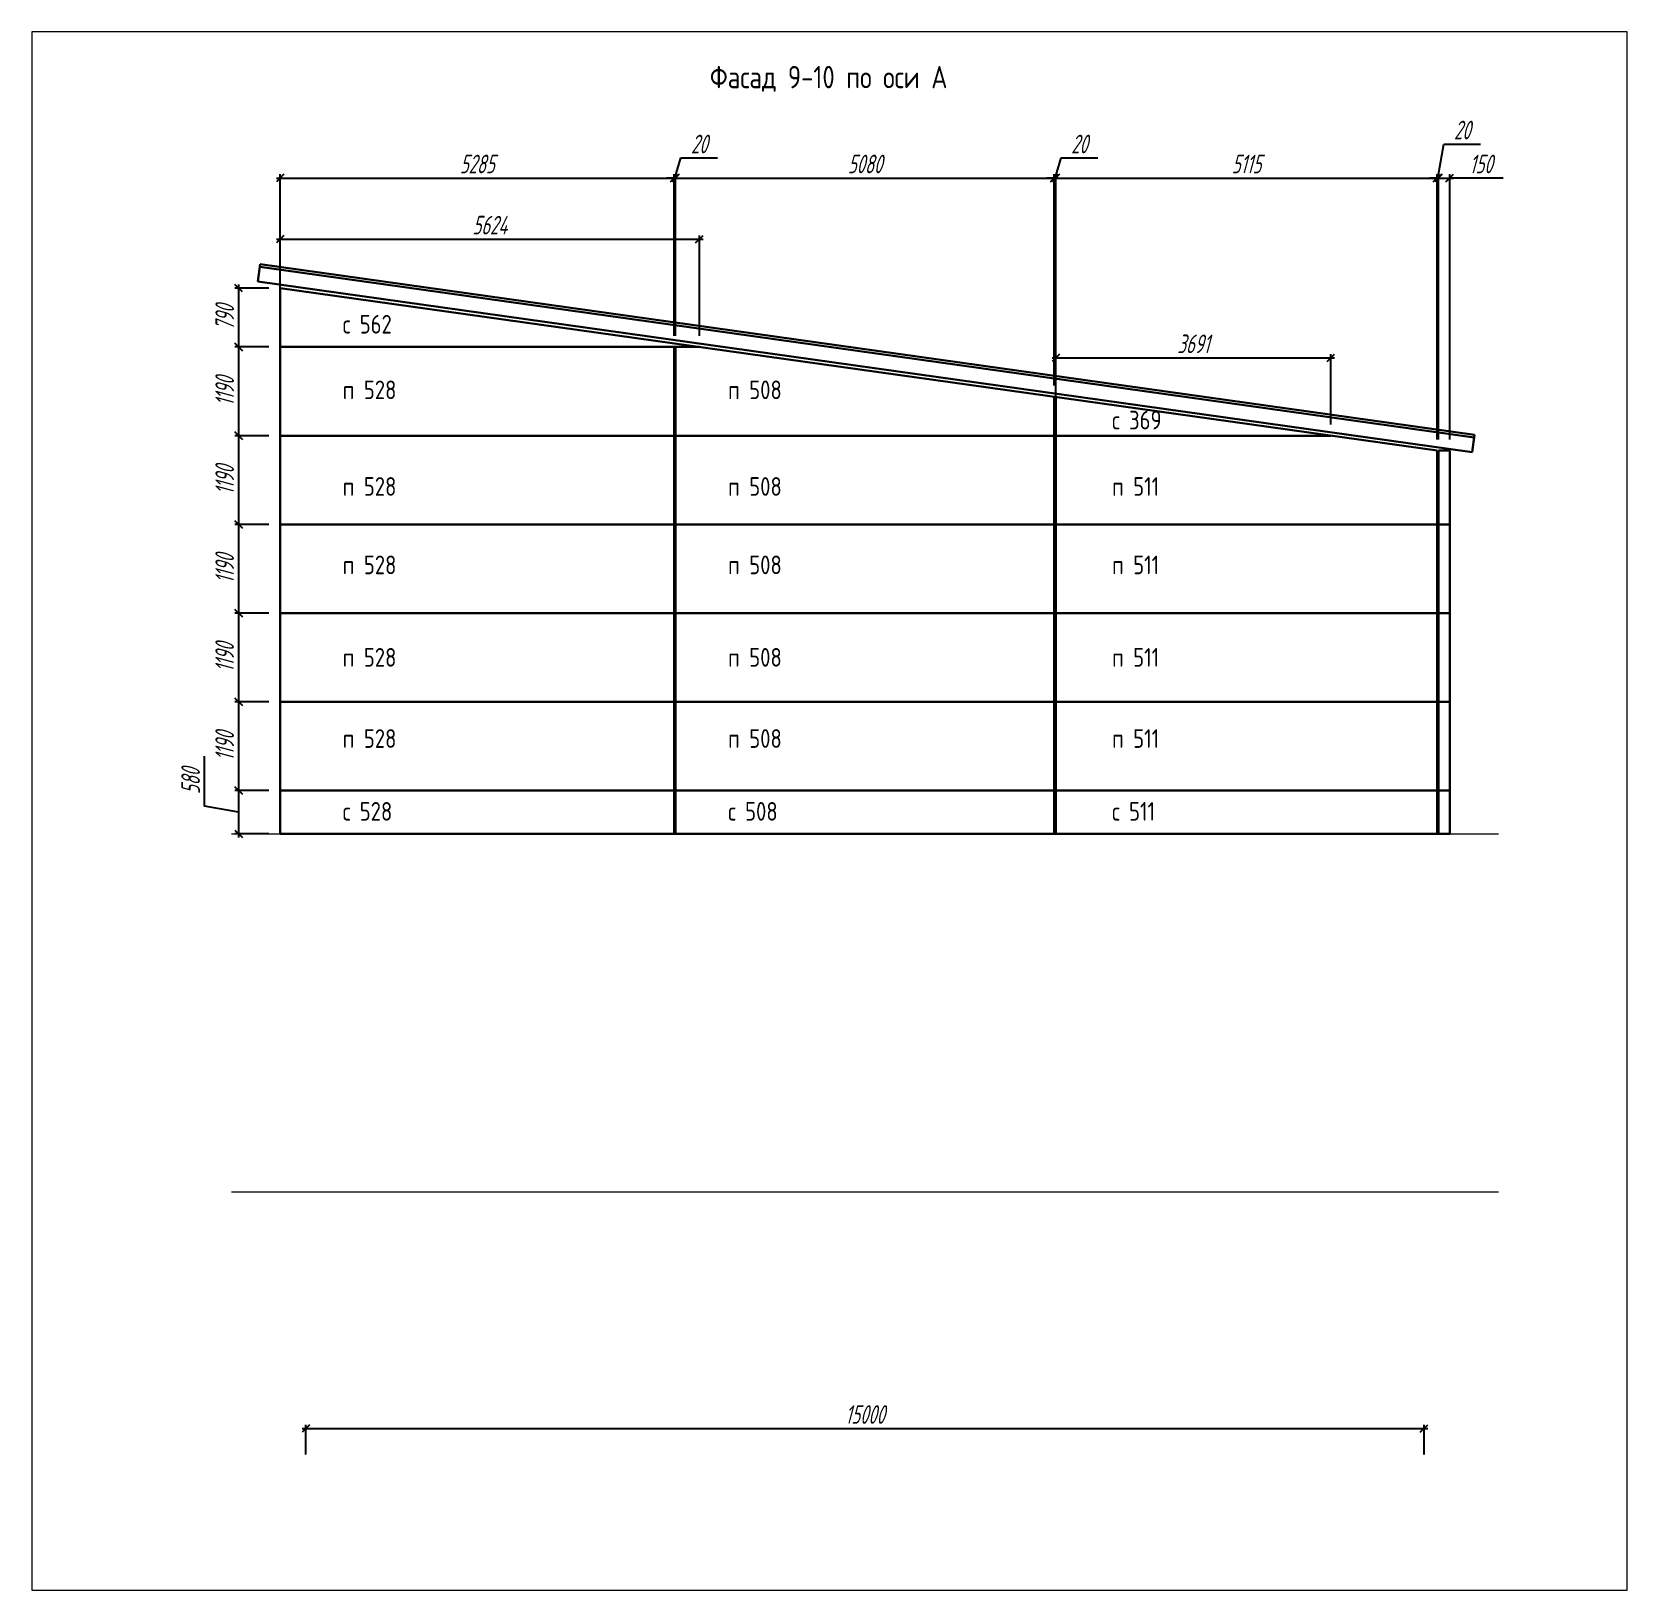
# Paper-space layout 'Лист4' of a CAD drawing. Header units: millimetres. Extents: x 107 to 321, y 74 to 283.
# The model-space entities are those that its viewports show. They can reach past a viewport. Long polylines and large blocks are cut down to what shows.
import ezdxf

# ---------------------------------------------------------------- set-up
doc = ezdxf.new("R2010")
doc.units = ezdxf.units.MM
for name, color, linetype, lineweight in [('_Оси', 90, 'Continuous', 13), ('_Размеры', 120, 'Continuous', 13), ('_Сендвичи', 230, 'Continuous', 30), ('_Сендвичи кровля', 5, 'Continuous', 30), ('_Текст', 141, 'Continuous', 20), ('выноска', 7, 'Continuous', 13), ('Нумерация', 91, 'Continuous', 30), ('Нумерация 1000', 50, 'Continuous', 35), ('тонкие', 221, 'Continuous', 13)]:
    doc.layers.add(name, color=color, linetype=linetype, lineweight=lineweight)
doc.styles.add('Museo sans', font='CS_Gost2304.shx')
doc.styles.add('СПДС_размеры', font='spdswin.shx', dxfattribs={"width": 0.8, "oblique": 15})
doc.dimstyles.new('СПДС', dxfattribs={"dimtxt": 2.5, "dimasz": 1, "dimexe": 0.5, "dimexo": 1.5, "dimtad": 1, "dimdec": 0, "dimtxsty": 'СПДС_размеры', "dimblk": 'OBLIQUE', "dimcen": 2.5, "dimdle": 0.5, "dimadec": 8, "dimazin": 0, "dimtfac": 1, "dimtdec": 0, "dimtix": 1, "dimtmove": 0, "dimatfit": 3, "dimfxl": 1, "dimarcsym": 0})

# ---------------------------------------------------------------- blocks, each defined once
blk = doc.blocks.new('_Oblique')
at = {"layer": 'выноска', "color": 0, "lineweight": -2}
blk.add_line((-0.5, -0.5), (0.5, 0.5), dxfattribs=at)
blk = doc.blocks.new('*D422')
at = {"layer": '_Оси', "color": 0, "lineweight": -2, "transparency": 16777216}
for p, q in [((-18574, -138606), (-18574, -138206)), ((-3574, -138606), (-3574, -138206)), ((-18624, -138256), (-3524, -138256))]:
    blk.add_line(p, q, dxfattribs=at)
at = {"layer": 'Defpoints', "color": 0, "transparency": 16777216}
for p in [(-3574, -138256), (-18574, -138756), (-3574, -138756)]:
    blk.add_point(p, dxfattribs=at)
at = {"layer": '_Оси', "color": 0, "lineweight": -2, "transparency": 16777216, "xscale": 100, "yscale": 100, "zscale": 100, "rotation": 180}
blk.add_blockref('_Oblique', (-18574, -138256), dxfattribs=at)
at = {"layer": '_Оси', "color": 0, "lineweight": -2, "transparency": 16777216, "xscale": 100, "yscale": 100, "zscale": 100}
blk.add_blockref('_Oblique', (-3574, -138256), dxfattribs=at)
at = {"layer": '_Оси', "color": 0, "lineweight": 25, "transparency": 16777216, "insert": (-11074, -138069), "char_height": 250, "attachment_point": 5, "style": 'СПДС_размеры'}
blk.add_mtext('15000', dxfattribs=at)
blk = doc.blocks.new('*D423')
at = {"layer": '_Размеры', "color": 0, "lineweight": -2, "ltscale": 100, "transparency": 16777216}
for p, q in [((-18969, -122304), (-13245, -122304)), ((-18919, -123600), (-18919, -122254)), ((-13295, -123600), (-13295, -122254))]:
    blk.add_line(p, q, dxfattribs=at)
at = {"layer": 'Defpoints', "color": 0, "ltscale": 100, "transparency": 16777216}
for p in [(-13295, -122304), (-18919, -123750), (-13295, -123750)]:
    blk.add_point(p, dxfattribs=at)
at = {"layer": '_Размеры', "color": 0, "lineweight": -2, "ltscale": 100, "transparency": 16777216, "xscale": 100, "yscale": 100, "zscale": 100, "rotation": 180}
blk.add_blockref('_Oblique', (-18919, -122304), dxfattribs=at)
at = {"layer": '_Размеры', "color": 0, "lineweight": -2, "ltscale": 100, "transparency": 16777216, "xscale": 100, "yscale": 100, "zscale": 100}
blk.add_blockref('_Oblique', (-13295, -122304), dxfattribs=at)
at = {"layer": '_Размеры', "color": 0, "ltscale": 100, "transparency": 16777216, "insert": (-16107, -122116), "char_height": 250, "attachment_point": 5, "style": 'СПДС_размеры'}
blk.add_mtext('5624', dxfattribs=at)
blk = doc.blocks.new('*D424')
at = {"layer": '_Размеры', "color": 0, "lineweight": -2, "ltscale": 100, "transparency": 16777216}
for p, q in [((-8564, -123896), (-4773, -123896)), ((-8514, -124790), (-8514, -123846)), ((-4823, -124790), (-4823, -123846))]:
    blk.add_line(p, q, dxfattribs=at)
at = {"layer": 'Defpoints', "color": 0, "ltscale": 100, "transparency": 16777216}
for p in [(-4823, -123896), (-8514, -124940), (-4823, -124940)]:
    blk.add_point(p, dxfattribs=at)
at = {"layer": '_Размеры', "color": 0, "lineweight": -2, "ltscale": 100, "transparency": 16777216, "xscale": 100, "yscale": 100, "zscale": 100, "rotation": 180}
blk.add_blockref('_Oblique', (-8514, -123896), dxfattribs=at)
at = {"layer": '_Размеры', "color": 0, "lineweight": -2, "ltscale": 100, "transparency": 16777216, "xscale": 100, "yscale": 100, "zscale": 100}
blk.add_blockref('_Oblique', (-4823, -123896), dxfattribs=at)
at = {"layer": '_Размеры', "color": 0, "ltscale": 100, "transparency": 16777216, "insert": (-6668, -123708), "char_height": 250, "attachment_point": 5, "style": 'СПДС_размеры'}
blk.add_mtext('3691', dxfattribs=at)
blk = doc.blocks.new('*D425')
at = {"layer": '_Размеры', "color": 0, "lineweight": -2, "ltscale": 100, "transparency": 16777216}
for p, q in [((-18969, -121484), (-13584, -121484)), ((-18919, -122810), (-18919, -121434)), ((-13634, -123600), (-13634, -121434))]:
    blk.add_line(p, q, dxfattribs=at)
at = {"layer": 'Defpoints', "color": 0, "ltscale": 100, "transparency": 16777216}
for p in [(-13634, -121484), (-18919, -122960), (-13634, -123750)]:
    blk.add_point(p, dxfattribs=at)
at = {"layer": '_Размеры', "color": 0, "lineweight": -2, "ltscale": 100, "transparency": 16777216, "xscale": 100, "yscale": 100, "zscale": 100, "rotation": 180}
blk.add_blockref('_Oblique', (-18919, -121484), dxfattribs=at)
at = {"layer": '_Размеры', "color": 0, "lineweight": -2, "ltscale": 100, "transparency": 16777216, "xscale": 100, "yscale": 100, "zscale": 100}
blk.add_blockref('_Oblique', (-13634, -121484), dxfattribs=at)
at = {"layer": '_Размеры', "color": 0, "ltscale": 100, "transparency": 16777216, "insert": (-16276, -121296), "char_height": 250, "attachment_point": 5, "style": 'СПДС_размеры'}
blk.add_mtext('5285', dxfattribs=at)
blk = doc.blocks.new('*D426')
at = {"layer": '_Размеры', "color": 0, "lineweight": -2, "ltscale": 100, "transparency": 16777216}
for p, q in [((-13624, -121484), (-13543, -121215)), ((-13543, -121215), (-13050, -121215)), ((-13634, -121484), (-13734, -121484)), ((-13634, -123600), (-13634, -121434)), ((-13634, -121484), (-13614, -121484)), ((-13634, -121484), (-13614, -121484)), ((-13614, -123600), (-13614, -121434)), ((-13614, -121484), (-13514, -121484))]:
    blk.add_line(p, q, dxfattribs=at)
at = {"layer": 'Defpoints', "color": 0, "ltscale": 100, "transparency": 16777216}
for p in [(-13614, -121484), (-13634, -123750), (-13614, -123750)]:
    blk.add_point(p, dxfattribs=at)
at = {"layer": '_Размеры', "color": 0, "lineweight": -2, "ltscale": 100, "transparency": 16777216, "xscale": 100, "yscale": 100, "zscale": 100}
blk.add_blockref('_Oblique', (-13634, -121484), dxfattribs=at)
at = {"layer": '_Размеры', "color": 0, "lineweight": -2, "ltscale": 100, "transparency": 16777216, "xscale": 100, "yscale": 100, "zscale": 100, "rotation": 180}
blk.add_blockref('_Oblique', (-13614, -121484), dxfattribs=at)
at = {"layer": '_Размеры', "color": 0, "ltscale": 100, "transparency": 16777216, "insert": (-13297, -121028), "char_height": 250, "attachment_point": 5, "style": 'СПДС_размеры'}
blk.add_mtext('20', dxfattribs=at)
blk = doc.blocks.new('*D427')
at = {"layer": '_Размеры', "color": 0, "lineweight": -2, "ltscale": 100, "transparency": 16777216}
for p, q in [((-13664, -121484), (-8484, -121484)), ((-13614, -123600), (-13614, -121434)), ((-8534, -124269), (-8534, -121434))]:
    blk.add_line(p, q, dxfattribs=at)
at = {"layer": 'Defpoints', "color": 0, "ltscale": 100, "transparency": 16777216}
for p in [(-8534, -121484), (-13614, -123750), (-8534, -124419)]:
    blk.add_point(p, dxfattribs=at)
at = {"layer": '_Размеры', "color": 0, "lineweight": -2, "ltscale": 100, "transparency": 16777216, "xscale": 100, "yscale": 100, "zscale": 100, "rotation": 180}
blk.add_blockref('_Oblique', (-13614, -121484), dxfattribs=at)
at = {"layer": '_Размеры', "color": 0, "lineweight": -2, "ltscale": 100, "transparency": 16777216, "xscale": 100, "yscale": 100, "zscale": 100}
blk.add_blockref('_Oblique', (-8534, -121484), dxfattribs=at)
at = {"layer": '_Размеры', "color": 0, "ltscale": 100, "transparency": 16777216, "insert": (-11074, -121296), "char_height": 250, "attachment_point": 5, "style": 'СПДС_размеры'}
blk.add_mtext('5080', dxfattribs=at)
blk = doc.blocks.new('*D428')
at = {"layer": '_Размеры', "color": 0, "lineweight": -2, "ltscale": 100, "transparency": 16777216}
for p, q in [((-8524, -121484), (-8443, -121215)), ((-8443, -121215), (-7950, -121215)), ((-8534, -121484), (-8634, -121484)), ((-8534, -124269), (-8534, -121434)), ((-8534, -121484), (-8514, -121484)), ((-8534, -121484), (-8514, -121484)), ((-8514, -124272), (-8514, -121434)), ((-8514, -121484), (-8414, -121484))]:
    blk.add_line(p, q, dxfattribs=at)
at = {"layer": 'Defpoints', "color": 0, "ltscale": 100, "transparency": 16777216}
for p in [(-8514, -121484), (-8534, -124419), (-8514, -124422)]:
    blk.add_point(p, dxfattribs=at)
at = {"layer": '_Размеры', "color": 0, "lineweight": -2, "ltscale": 100, "transparency": 16777216, "xscale": 100, "yscale": 100, "zscale": 100}
blk.add_blockref('_Oblique', (-8534, -121484), dxfattribs=at)
at = {"layer": '_Размеры', "color": 0, "lineweight": -2, "ltscale": 100, "transparency": 16777216, "xscale": 100, "yscale": 100, "zscale": 100, "rotation": 180}
blk.add_blockref('_Oblique', (-8514, -121484), dxfattribs=at)
at = {"layer": '_Размеры', "color": 0, "ltscale": 100, "transparency": 16777216, "insert": (-8197, -121028), "char_height": 250, "attachment_point": 5, "style": 'СПДС_размеры'}
blk.add_mtext('20', dxfattribs=at)
blk = doc.blocks.new('*D429')
at = {"layer": '_Размеры', "color": 0, "lineweight": -2, "ltscale": 100, "transparency": 16777216}
for p, q in [((-8564, -121484), (-3349, -121484)), ((-8514, -124272), (-8514, -121434)), ((-3399, -124990), (-3399, -121434))]:
    blk.add_line(p, q, dxfattribs=at)
at = {"layer": 'Defpoints', "color": 0, "ltscale": 100, "transparency": 16777216}
for p in [(-3399, -121484), (-8514, -124422), (-3399, -125140)]:
    blk.add_point(p, dxfattribs=at)
at = {"layer": '_Размеры', "color": 0, "lineweight": -2, "ltscale": 100, "transparency": 16777216, "xscale": 100, "yscale": 100, "zscale": 100, "rotation": 180}
blk.add_blockref('_Oblique', (-8514, -121484), dxfattribs=at)
at = {"layer": '_Размеры', "color": 0, "lineweight": -2, "ltscale": 100, "transparency": 16777216, "xscale": 100, "yscale": 100, "zscale": 100}
blk.add_blockref('_Oblique', (-3399, -121484), dxfattribs=at)
at = {"layer": '_Размеры', "color": 0, "ltscale": 100, "transparency": 16777216, "insert": (-5956, -121296), "char_height": 250, "attachment_point": 5, "style": 'СПДС_размеры'}
blk.add_mtext('5115', dxfattribs=at)
blk = doc.blocks.new('*D430')
at = {"layer": '_Размеры', "color": 0, "lineweight": -2, "ltscale": 100, "transparency": 16777216}
for p, q in [((-3389, -121484), (-3308, -121028)), ((-3308, -121028), (-2815, -121028)), ((-3399, -121484), (-3499, -121484)), ((-3399, -124990), (-3399, -121434)), ((-3399, -121484), (-3379, -121484)), ((-3399, -121484), (-3379, -121484)), ((-3379, -124990), (-3379, -121434)), ((-3379, -121484), (-3279, -121484))]:
    blk.add_line(p, q, dxfattribs=at)
at = {"layer": 'Defpoints', "color": 0, "ltscale": 100, "transparency": 16777216}
for p in [(-3379, -121484), (-3399, -125140), (-3379, -125140)]:
    blk.add_point(p, dxfattribs=at)
at = {"layer": '_Размеры', "color": 0, "lineweight": -2, "ltscale": 100, "transparency": 16777216, "xscale": 100, "yscale": 100, "zscale": 100}
blk.add_blockref('_Oblique', (-3399, -121484), dxfattribs=at)
at = {"layer": '_Размеры', "color": 0, "lineweight": -2, "ltscale": 100, "transparency": 16777216, "xscale": 100, "yscale": 100, "zscale": 100, "rotation": 180}
blk.add_blockref('_Oblique', (-3379, -121484), dxfattribs=at)
at = {"layer": '_Размеры', "color": 0, "ltscale": 100, "transparency": 16777216, "insert": (-3062, -120840), "char_height": 250, "attachment_point": 5, "style": 'СПДС_размеры'}
blk.add_mtext('20', dxfattribs=at)
blk = doc.blocks.new('*D431')
at = {"layer": '_Размеры', "color": 0, "lineweight": -2, "ltscale": 100, "transparency": 16777216}
for p, q in [((-3429, -121484), (-3179, -121484)), ((-3379, -124990), (-3379, -121434)), ((-3229, -124990), (-3229, -121434)), ((-2511, -121484), (-3229, -121484))]:
    blk.add_line(p, q, dxfattribs=at)
at = {"layer": 'Defpoints', "color": 0, "ltscale": 100, "transparency": 16777216}
for p in [(-3229, -121484), (-3379, -125140), (-3229, -125140)]:
    blk.add_point(p, dxfattribs=at)
at = {"layer": '_Размеры', "color": 0, "lineweight": -2, "ltscale": 100, "transparency": 16777216, "xscale": 100, "yscale": 100, "zscale": 100, "rotation": 180}
blk.add_blockref('_Oblique', (-3379, -121484), dxfattribs=at)
at = {"layer": '_Размеры', "color": 0, "lineweight": -2, "ltscale": 100, "transparency": 16777216, "xscale": 100, "yscale": 100, "zscale": 100}
blk.add_blockref('_Oblique', (-3229, -121484), dxfattribs=at)
at = {"layer": '_Размеры', "color": 0, "ltscale": 100, "transparency": 16777216, "insert": (-2810, -121296), "char_height": 250, "attachment_point": 5, "style": 'СПДС_размеры'}
blk.add_mtext('150', dxfattribs=at)
blk = doc.blocks.new('*D432')
at = {"layer": '_Размеры', "color": 0, "lineweight": -2, "ltscale": 100, "transparency": 16777216}
for p, q in [((-19069, -122960), (-19526, -122960)), ((-19476, -122910), (-19476, -123800)), ((-19069, -123750), (-19526, -123750))]:
    blk.add_line(p, q, dxfattribs=at)
at = {"layer": 'Defpoints', "color": 0, "ltscale": 100, "transparency": 16777216}
for p in [(-18919, -122960), (-19476, -123750), (-18919, -123750)]:
    blk.add_point(p, dxfattribs=at)
at = {"layer": '_Размеры', "color": 0, "lineweight": -2, "ltscale": 100, "transparency": 16777216, "xscale": 100, "yscale": 100, "zscale": 100}
for p, rotation in [((-19476, -122960), 90), ((-19476, -123750), 270)]:
    blk.add_blockref('_Oblique', p, dxfattribs=dict(at, rotation=rotation))
at = {"layer": '_Размеры', "color": 0, "ltscale": 100, "transparency": 16777216, "insert": (-19663, -123355), "char_height": 250, "attachment_point": 5, "rotation": 90, "style": 'СПДС_размеры'}
blk.add_mtext('790', dxfattribs=at)
blk = doc.blocks.new('*D433')
at = {"layer": '_Размеры', "color": 0, "lineweight": -2, "ltscale": 100, "transparency": 16777216}
for p, q in [((-19069, -123750), (-19526, -123750)), ((-19476, -123700), (-19476, -124990)), ((-19069, -124940), (-19526, -124940))]:
    blk.add_line(p, q, dxfattribs=at)
at = {"layer": 'Defpoints', "color": 0, "ltscale": 100, "transparency": 16777216}
for p in [(-18919, -123750), (-19476, -124940), (-18919, -124940)]:
    blk.add_point(p, dxfattribs=at)
at = {"layer": '_Размеры', "color": 0, "lineweight": -2, "ltscale": 100, "transparency": 16777216, "xscale": 100, "yscale": 100, "zscale": 100}
for p, rotation in [((-19476, -123750), 90), ((-19476, -124940), 270)]:
    blk.add_blockref('_Oblique', p, dxfattribs=dict(at, rotation=rotation))
at = {"layer": '_Размеры', "color": 0, "ltscale": 100, "transparency": 16777216, "insert": (-19663.5, -124345), "char_height": 250, "attachment_point": 5, "rotation": 90, "style": 'СПДС_размеры'}
blk.add_mtext('1190', dxfattribs=at)
blk = doc.blocks.new('*D434')
at = {"layer": '_Размеры', "color": 0, "lineweight": -2, "ltscale": 100, "transparency": 16777216}
for p, q in [((-19069, -124940), (-19526, -124940)), ((-19476, -124890), (-19476, -126180)), ((-19069, -126130), (-19526, -126130))]:
    blk.add_line(p, q, dxfattribs=at)
at = {"layer": 'Defpoints', "color": 0, "ltscale": 100, "transparency": 16777216}
for p in [(-18919, -124940), (-19476, -126130), (-18919, -126130)]:
    blk.add_point(p, dxfattribs=at)
at = {"layer": '_Размеры', "color": 0, "lineweight": -2, "ltscale": 100, "transparency": 16777216, "xscale": 100, "yscale": 100, "zscale": 100}
for p, rotation in [((-19476, -124940), 90), ((-19476, -126130), 270)]:
    blk.add_blockref('_Oblique', p, dxfattribs=dict(at, rotation=rotation))
at = {"layer": '_Размеры', "color": 0, "ltscale": 100, "transparency": 16777216, "insert": (-19663.5, -125535), "char_height": 250, "attachment_point": 5, "rotation": 90, "style": 'СПДС_размеры'}
blk.add_mtext('1190', dxfattribs=at)
blk = doc.blocks.new('*D435')
at = {"layer": '_Размеры', "color": 0, "lineweight": -2, "ltscale": 100, "transparency": 16777216}
for p, q in [((-19069, -126130), (-19526, -126130)), ((-19476, -126080), (-19476, -127370)), ((-19069, -127320), (-19526, -127320))]:
    blk.add_line(p, q, dxfattribs=at)
at = {"layer": 'Defpoints', "color": 0, "ltscale": 100, "transparency": 16777216}
for p in [(-18919, -126130), (-19476, -127320), (-18919, -127320)]:
    blk.add_point(p, dxfattribs=at)
at = {"layer": '_Размеры', "color": 0, "lineweight": -2, "ltscale": 100, "transparency": 16777216, "xscale": 100, "yscale": 100, "zscale": 100}
for p, rotation in [((-19476, -126130), 90), ((-19476, -127320), 270)]:
    blk.add_blockref('_Oblique', p, dxfattribs=dict(at, rotation=rotation))
at = {"layer": '_Размеры', "color": 0, "ltscale": 100, "transparency": 16777216, "insert": (-19663.5, -126725), "char_height": 250, "attachment_point": 5, "rotation": 90, "style": 'СПДС_размеры'}
blk.add_mtext('1190', dxfattribs=at)
blk = doc.blocks.new('*D436')
at = {"layer": '_Размеры', "color": 0, "lineweight": -2, "ltscale": 100, "transparency": 16777216}
for p, q in [((-19069, -127320), (-19526, -127320)), ((-19476, -127270), (-19476, -128560)), ((-19069, -128510), (-19526, -128510))]:
    blk.add_line(p, q, dxfattribs=at)
at = {"layer": 'Defpoints', "color": 0, "ltscale": 100, "transparency": 16777216}
for p in [(-18919, -127320), (-19476, -128510), (-18919, -128510)]:
    blk.add_point(p, dxfattribs=at)
at = {"layer": '_Размеры', "color": 0, "lineweight": -2, "ltscale": 100, "transparency": 16777216, "xscale": 100, "yscale": 100, "zscale": 100}
for p, rotation in [((-19476, -127320), 90), ((-19476, -128510), 270)]:
    blk.add_blockref('_Oblique', p, dxfattribs=dict(at, rotation=rotation))
at = {"layer": '_Размеры', "color": 0, "ltscale": 100, "transparency": 16777216, "insert": (-19663.5, -127915), "char_height": 250, "attachment_point": 5, "rotation": 90, "style": 'СПДС_размеры'}
blk.add_mtext('1190', dxfattribs=at)
blk = doc.blocks.new('*D437')
at = {"layer": '_Размеры', "color": 0, "lineweight": -2, "ltscale": 100, "transparency": 16777216}
for p, q in [((-19069, -128510), (-19526, -128510)), ((-19476, -128460), (-19476, -129750)), ((-19069, -129700), (-19526, -129700))]:
    blk.add_line(p, q, dxfattribs=at)
at = {"layer": 'Defpoints', "color": 0, "ltscale": 100, "transparency": 16777216}
for p in [(-18919, -128510), (-19476, -129700), (-18919, -129700)]:
    blk.add_point(p, dxfattribs=at)
at = {"layer": '_Размеры', "color": 0, "lineweight": -2, "ltscale": 100, "transparency": 16777216, "xscale": 100, "yscale": 100, "zscale": 100}
for p, rotation in [((-19476, -128510), 90), ((-19476, -129700), 270)]:
    blk.add_blockref('_Oblique', p, dxfattribs=dict(at, rotation=rotation))
at = {"layer": '_Размеры', "color": 0, "ltscale": 100, "transparency": 16777216, "insert": (-19663.5, -129105), "char_height": 250, "attachment_point": 5, "rotation": 90, "style": 'СПДС_размеры'}
blk.add_mtext('1190', dxfattribs=at)
blk = doc.blocks.new('*D438')
at = {"layer": '_Размеры', "color": 0, "lineweight": -2, "ltscale": 100, "transparency": 16777216}
for p, q in [((-19932, -129909), (-19932, -129238)), ((-19476, -129650), (-19476, -130330)), ((-19069, -129700), (-19526, -129700)), ((-19476, -129990), (-19932, -129909)), ((-19069, -130280), (-19526, -130280))]:
    blk.add_line(p, q, dxfattribs=at)
at = {"layer": 'Defpoints', "color": 0, "ltscale": 100, "transparency": 16777216}
for p in [(-18919, -129700), (-19476, -130280), (-18919, -130280)]:
    blk.add_point(p, dxfattribs=at)
at = {"layer": '_Размеры', "color": 0, "lineweight": -2, "ltscale": 100, "transparency": 16777216, "xscale": 100, "yscale": 100, "zscale": 100}
for p, rotation in [((-19476, -129700), 90), ((-19476, -130280), 270)]:
    blk.add_blockref('_Oblique', p, dxfattribs=dict(at, rotation=rotation))
at = {"layer": '_Размеры', "color": 0, "ltscale": 100, "transparency": 16777216, "insert": (-20120, -129574), "char_height": 250, "attachment_point": 5, "rotation": 90, "style": 'СПДС_размеры'}
blk.add_mtext('580', dxfattribs=at)

msp = doc.modelspace()

# ---------------------------------------------------------------- linework, layer by layer
at = {"layer": '_Сендвичи', "ltscale": 100}
for p, q in [((-18919, -130280), (-18919, -122960)), ((-3399, -125140), (-18919, -122960)), ((-18919, -123750), (-13294.8, -123750)), ((-13634, -130280), (-13634, -123750)), ((-13614, -130280), (-13614, -123750)), ((-8534, -130280), (-8534, -124418.7)), ((-8514, -130280), (-8514, -124421.5)), ((-18919, -124940), (-4822.9, -124940)), ((-3399, -130280), (-3399, -125140)), ((-3379, -130280), (-3379, -125140)), ((-3229, -125140), (-3379, -125140)), ((-3229, -130280), (-3229, -125140)), ((-18919, -126130), (-3229, -126130)), ((-18919, -127320), (-3229, -127320)), ((-18919, -128510), (-3229, -128510)), ((-18919, -129700), (-3229, -129700)), ((-18919, -130280), (-3229, -130280))]:
    msp.add_line(p, q, dxfattribs=at)
at = {"layer": '_Сендвичи кровля', "ltscale": 100}
for p, q in [((-19219, -122873.8), (-19186.3, -122641.1)), ((-2901.2, -124965.2), (-19191.2, -122675.8)), ((-2896.3, -124930.5), (-19186.3, -122641.1)), ((-2929, -125163.2), (-19219, -122873.8)), ((-2929, -125163.2), (-2896.3, -124930.5))]:
    msp.add_line(p, q, dxfattribs=at)
at = {"layer": 'тонкие', "ltscale": 100}
for p, q in [((-19574, -130280), (-2574, -130280)), ((-19574, -135080), (-2574, -135080))]:
    msp.add_line(p, q, dxfattribs=at)

# ---------------------------------------------------------------- texts
at = {"layer": '_Текст', "linetype": 'Continuous', "ltscale": 100, "style": 'Museo sans'}
msp.add_text('Фасад 9-10 по оси А', height=300, dxfattribs=at).set_placement((-13154, -120280))
at = {"layer": 'Нумерация', "linetype": 'Continuous', "ltscale": 100, "style": 'Museo sans'}
for s, p in [('п 528', (-18080.1, -124450)), ('п 508', (-12910.1, -124450)), ('п 528', (-18080.1, -125746)), ('п 508', (-12910.1, -125746)), ('п 511', (-7759.1, -125746)), ('п 528', (-18080.1, -126798)), ('п 508', (-12910.1, -126798)), ('п 511', (-7759.1, -126798)), ('п 528', (-18080.1, -128038)), ('п 508', (-12910.1, -128038)), ('п 511', (-7759.1, -128038)), ('п 528', (-18080.1, -129127)), ('п 508', (-12910.1, -129127)), ('п 511', (-7759.1, -129127))]:
    msp.add_text(s, height=250, dxfattribs=at).set_placement(p)
at = {"layer": 'Нумерация 1000', "linetype": 'Continuous', "ltscale": 100, "style": 'Museo sans'}
for s, p in [('с 562', (-18080.1, -123570)), ('с 369', (-7759.1, -124856)), ('с 528', (-18080.1, -130104)), ('с 508', (-12910.1, -130104)), ('с 511', (-7759.1, -130104))]:
    msp.add_text(s, height=250, dxfattribs=at).set_placement(p)

# ---------------------------------------------------------------- dimensions: what is measured, and where the dimension line sits
at = {"layer": '_Оси', "lineweight": 25}
dim = msp.add_linear_dim(base=(-3574, -138256.3), p1=(-18574, -138756.3), p2=(-3574, -138756.3), dimstyle='СПДС', override={"dimscale": 100}, dxfattribs=at)
dim.commit()
dim.dimension.update_dxf_attribs({"geometry": '*D422', "text_midpoint": (-11074, -138068.8)})
at = {"layer": '_Размеры', "ltscale": 100}
for base, p1, p2, picture, middle in [((-3379, -121484), (-3399, -125140), (-3379, -125140), '*D430', (-3245.9, -121027.8)), ((-3229, -121484), (-3379, -125140), (-3229, -125140), '*D431', (-2810, -121484))]:
    dim = msp.add_linear_dim(base=base, p1=p1, p2=p2, dimstyle='СПДС', override={"dimscale": 100, "dimtix": 0, "dimtmove": 1}, dxfattribs=at)
    dim.commit()
    dim.dimension.update_dxf_attribs({"geometry": picture, "text_midpoint": middle, "dimtype": 160})
for base, p1, p2, picture, middle in [((-13614, -121484), (-13634, -123750), (-13614, -123750), '*D426', (-13480.9, -121027.8)), ((-8514, -121484), (-8534, -124418.7), (-8514, -124421.5), '*D428', (-8380.9, -121027.8)), ((-13634, -121484), (-18919, -122960), (-13634, -123750), '*D425', (-16276.5, -121296.5)), ((-8534, -121484), (-13614, -123750), (-8534, -124418.7), '*D427', (-11074, -121296.5)), ((-3399, -121484), (-8514, -124421.5), (-3399, -125140), '*D429', (-5956.5, -121296.5)), ((-13294.8, -122304), (-18919, -123750), (-13294.8, -123750), '*D423', (-16106.9, -122116.5)), ((-4822.9, -123896), (-8514, -124940), (-4822.9, -124940), '*D424', (-6668.4, -123708.5))]:
    dim = msp.add_linear_dim(base=base, p1=p1, p2=p2, dimstyle='СПДС', override={"dimscale": 100, "dimtix": 0, "dimtmove": 1}, dxfattribs=at)
    dim.commit()
    dim.dimension.update_dxf_attribs({"geometry": picture, "text_midpoint": middle})
for base, p1, p2, picture, middle in [((-19476, -123750), (-18919, -122960), (-18919, -123750), '*D432', (-19663.5, -123355)), ((-19476, -124940), (-18919, -123750), (-18919, -124940), '*D433', (-19663.5, -124345)), ((-19476, -126130), (-18919, -124940), (-18919, -126130), '*D434', (-19663.5, -125535)), ((-19476, -127320), (-18919, -126130), (-18919, -127320), '*D435', (-19663.5, -126725)), ((-19476, -128510), (-18919, -127320), (-18919, -128510), '*D436', (-19663.5, -127915)), ((-19476, -129700), (-18919, -128510), (-18919, -129700), '*D437', (-19663.5, -129105))]:
    dim = msp.add_linear_dim(base=base, p1=p1, p2=p2, angle=90, dimstyle='СПДС', override={"dimscale": 100, "dimtix": 0, "dimtmove": 1}, dxfattribs=at)
    dim.commit()
    dim.dimension.update_dxf_attribs({"geometry": picture, "text_midpoint": middle})
dim = msp.add_linear_dim(base=(-19476, -130280), p1=(-18919, -129700), p2=(-18919, -130280), angle=90, dimstyle='СПДС', override={"dimscale": 100, "dimtix": 0, "dimtmove": 1}, dxfattribs=at)
dim.commit()
dim.dimension.update_dxf_attribs({"geometry": '*D438', "text_midpoint": (-19932.2, -129846.9), "dimtype": 160})

psp = doc.layouts.new('Лист4')

# ---------------------------------------------------------------- viewports
at = {"layer": 'Defpoints', "ltscale": 100}
psp.add_viewport(center=(214, 178.5), size=(214, 209), view_center_point=(-11549.44, -129974.05), view_height=20900.0015, dxfattribs=at)

doc.saveas('drawing.dxf')
